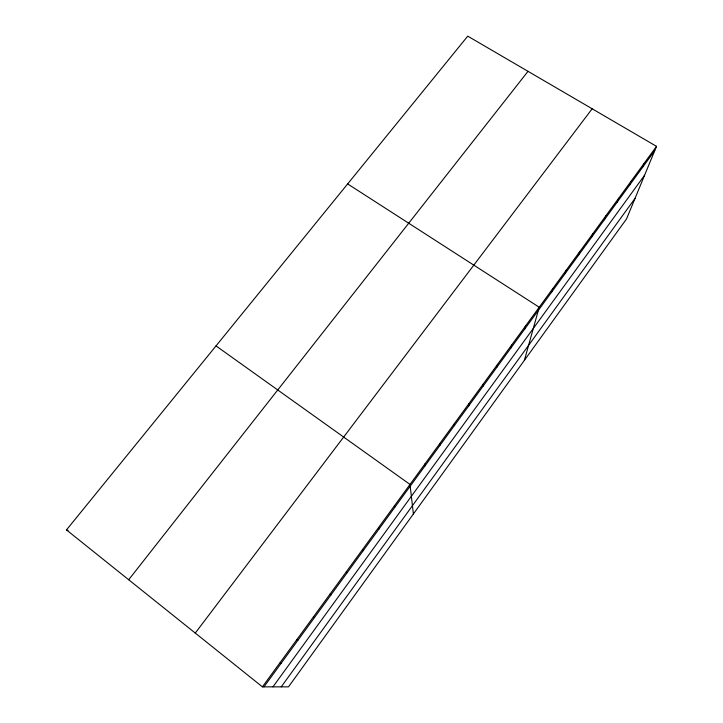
<?xml version="1.0" encoding="UTF-8"?>
<svg xmlns="http://www.w3.org/2000/svg" width="723" height="723" viewBox="0 0 723 723"><rect width="100%" height="100%" fill="white"/><g stroke="black" fill="none" stroke-linecap="round" stroke-linejoin="round"><path stroke-width="1.08" d="M439.783 445.603L439.837 443.524M454.324 425.648L454.505 423.407M468.712 405.901L469.01 403.506M482.937 386.38L483.362 383.832M497.017 367.067L497.551 364.365M510.935 347.962L511.586 345.115M524.708 329.055L525.476 326.073M524.392 360.325L539.213 307.23L347.655 183.922M551.821 291.857L552.806 288.594M565.169 273.547L566.254 270.149M578.373 255.427L579.557 251.911M591.432 237.506L592.715 233.854M604.365 219.765L605.747 215.987M617.162 202.205L618.635 198.31M629.823 184.826L631.396 180.804M642.358 167.619L644.021 163.488M656.52 146.353L626.543 218.924L288.495 686.85L262.413 686.85L66.48 529.914L467.745 36.15L656.52 146.353L262.413 686.85M281.229 686.85L635.029 198.391M272.933 686.85L644.582 175.246M263.967 686.85L654.767 150.592M195.264 633.068L592.164 108.775M128.694 579.747L528.007 71.333M279.611 663.262L281.003 663.479M296.602 639.963L297.831 640.379M66.48 529.914L68.052 530.592M313.384 616.945L314.46 617.569M216.023 345.901L410.004 484.437L413.384 513.972M329.968 594.198L330.89 595.02M346.353 571.721L347.121 572.743M362.548 549.516L363.172 550.718M378.554 527.564L379.033 528.956M394.369 505.874L394.704 507.447M425.007 463.868L425.07 465.784"/></g></svg>
